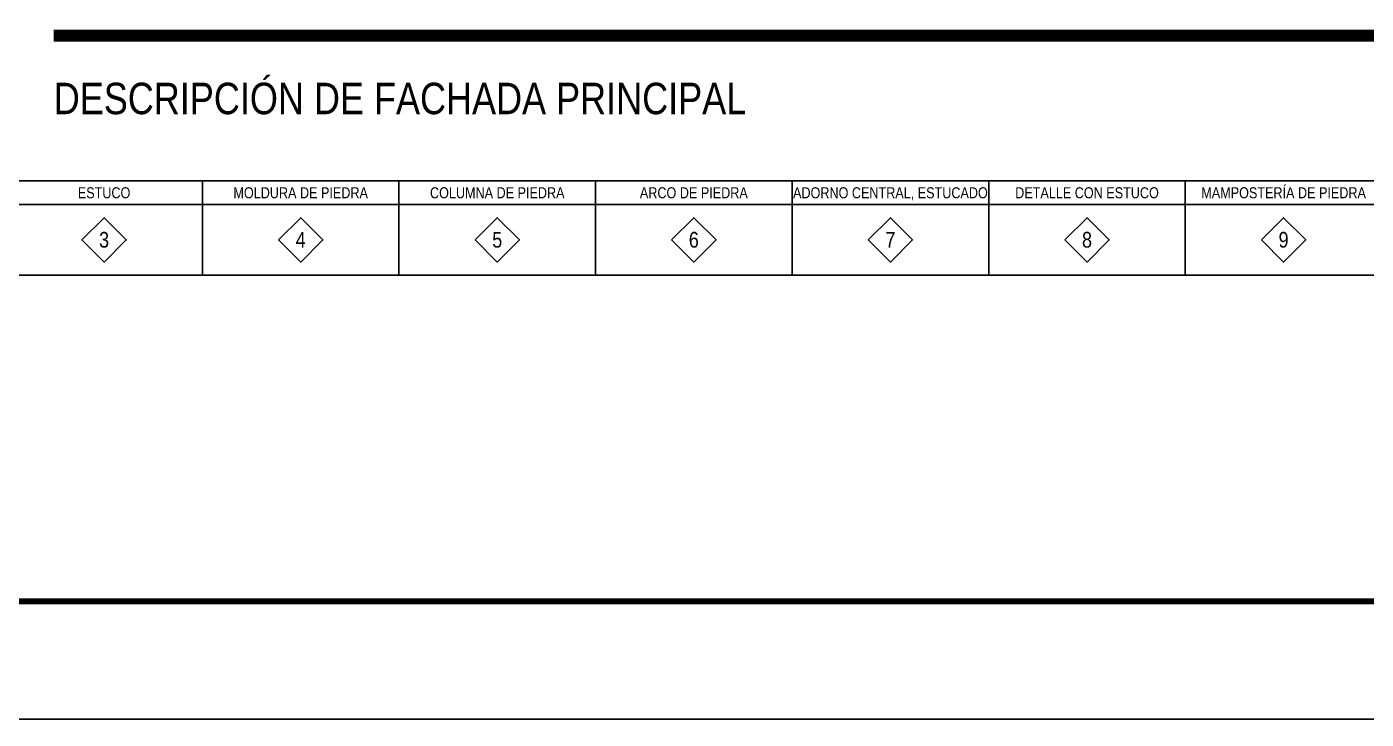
# Model space of a CAD drawing. Header units: millimetres. Extents: x 0 to 273, y 0 to 92.
# Drawn here: x 15.28 to 32.31, y 0 to 8.81 of the extents above; entities that cross this region are included whole.
import ezdxf
from ezdxf.enums import TextEntityAlignment as Align

# ---------------------------------------------------------------- set-up
doc = ezdxf.new("R2010")
doc.units = ezdxf.units.MM
for name, color, linetype in [('FORMATO', 7, 'Continuous'), ('Texto', 7, 'Continuous'), ('Trazo', 7, 'Continuous')]:
    doc.layers.add(name, color=color, linetype=linetype)
doc.styles.add('style4', font='')
doc.styles.get('style4').set_extended_font_data('DaxCondensed')

msp = doc.modelspace()

# ---------------------------------------------------------------- linework, layer by layer
at = {"layer": 'FORMATO'}
msp.add_lwpolyline([(0, 0), (68.25, 0), (68.25, 45.75), (0, 45.75)], close=True, dxfattribs=at)
at = {"layer": 'FORMATO', "const_width": 0.075}
msp.add_lwpolyline([(56.025, 1.5), (56.025, 44.25), (1.5, 44.25), (1.5, 1.5)], close=True, dxfattribs=at)
at = {"layer": 'Texto'}
for p, q in [((10.013, 6.85), (47.513, 6.85)), ((17.513, 6.85), (17.513, 5.65)), ((20.013, 6.85), (20.013, 5.65)), ((22.513, 6.85), (22.513, 5.65)), ((25.013, 6.85), (25.013, 5.65)), ((27.513, 6.85), (27.513, 5.65)), ((30.013, 6.85), (30.013, 5.65)), ((10.013, 6.55), (47.513, 6.55)), ((10.013, 5.65), (47.513, 5.65))]:
    msp.add_line(p, q, dxfattribs=at)
for points in [[(15.98, 6.1), (16.263, 6.383), (16.545, 6.1), (16.263, 5.817)], [(18.48, 6.1), (18.763, 6.383), (19.045, 6.1), (18.763, 5.817)], [(20.98, 6.1), (21.263, 6.383), (21.545, 6.1), (21.263, 5.817)], [(23.48, 6.1), (23.763, 6.383), (24.045, 6.1), (23.763, 5.817)], [(25.98, 6.1), (26.263, 6.383), (26.545, 6.1), (26.263, 5.817)], [(28.48, 6.1), (28.763, 6.383), (29.045, 6.1), (28.763, 5.817)], [(30.98, 6.1), (31.263, 6.383), (31.545, 6.1), (31.263, 5.817)]]:
    msp.add_lwpolyline(points, close=True, dxfattribs=at)
at = {"layer": 'Trazo', "const_width": 0.15}
msp.add_lwpolyline([(15.623, 8.7), (41.903, 8.7)], dxfattribs=at)

# ---------------------------------------------------------------- texts
at = {"layer": 'Texto', "style": 'style4'}
msp.add_text('DESCRIPCIÓN DE FACHADA PRINCIPAL', height=0.4, dxfattribs=at).set_placement((15.623, 7.7))
for s, height, p in [('ESTUCO', 0.14, (16.263, 6.63)), ('MOLDURA DE PIEDRA', 0.14, (18.763, 6.63)), ('COLUMNA DE PIEDRA', 0.14, (21.263, 6.63)), ('ARCO DE PIEDRA', 0.14, (23.763, 6.63)), ('ADORNO CENTRAL, ESTUCADO', 0.14, (26.263, 6.63)), ('DETALLE CON ESTUCO', 0.14, (28.763, 6.63)), ('MAMPOSTERÍA DE PIEDRA', 0.14, (31.263, 6.63)), ('3', 0.2, (16.263, 6.002)), ('4', 0.2, (18.763, 6.002)), ('5', 0.2, (21.263, 6.002)), ('6', 0.2, (23.763, 6.002)), ('7', 0.2, (26.263, 6.002)), ('8', 0.2, (28.763, 6.002)), ('9', 0.2, (31.263, 6.002))]:
    msp.add_text(s, height=height, dxfattribs=at).set_placement(p, align=Align.CENTER)

doc.saveas('drawing.dxf')
